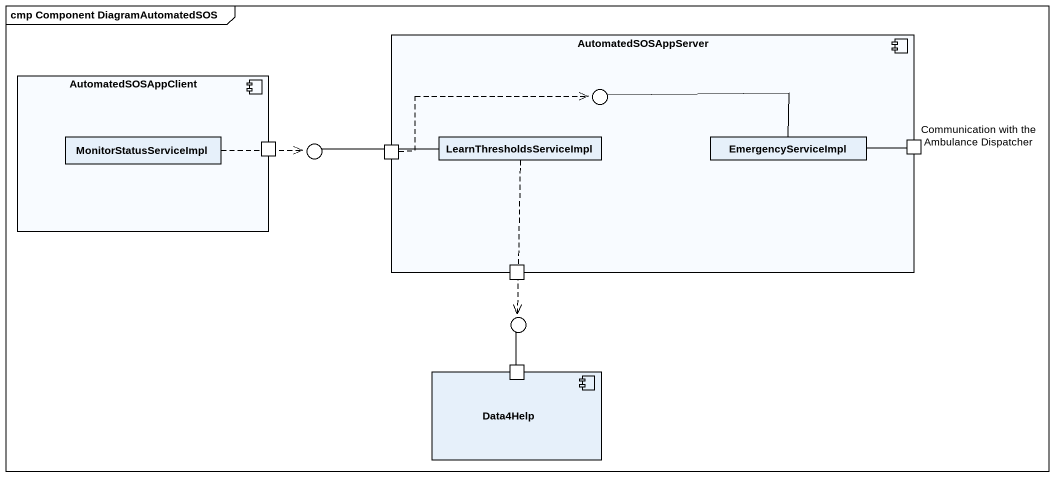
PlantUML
@startuml
mainframe cmp Component DiagramAutomatedSOS
allowmixing
hide circle
hide empty members
component AutomatedSOSAppServer {
  port " " as port2
  class LearnThresholdsServiceImpl
  class EmergencyServiceImpl
  port "Communication with the Ambulance Dispatcher" as Communication_with_the
  port " " as port3
}
component AutomatedSOSAppClient {
  class MonitorStatusServiceImpl
  port " " as port1
}
() " " as lollipop1
() " " as lollipop2
() " " as lollipop3
component Data4Help {
  port " " as port4
}
AutomatedSOSAppServer -up- lollipop1
MonitorStatusServiceImpl .right.> lollipop2
port2 .right.> lollipop1
LearnThresholdsServiceImpl -left- lollipop2
LearnThresholdsServiceImpl ..> lollipop3
EmergencyServiceImpl -left- AutomatedSOSAppServer
EmergencyServiceImpl -left- lollipop1
Data4Help -up- lollipop3
@enduml
